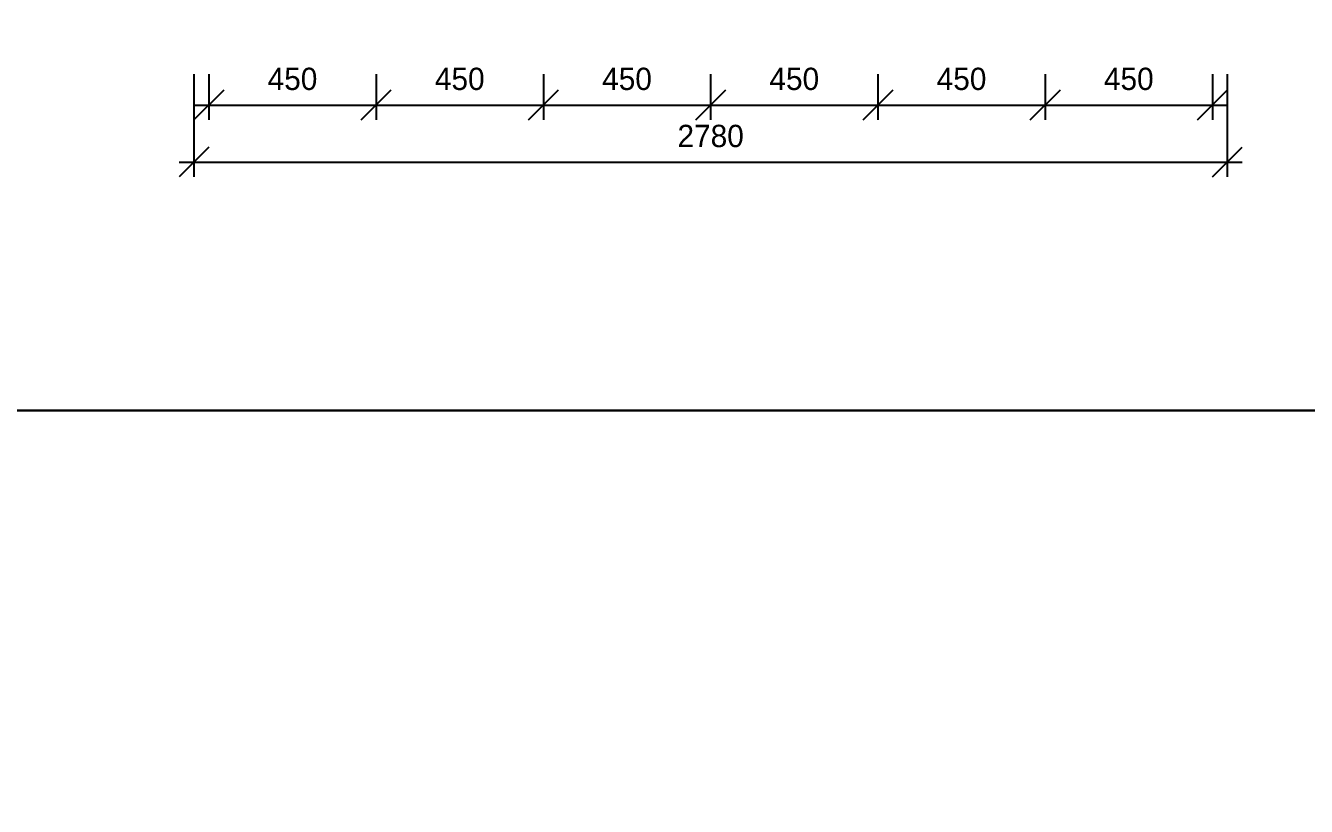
# Model space of a CAD drawing. Header units: millimetres. Extents: x 24776 to 57176, y -19492 to 15017.
# Drawn here: x 39159 to 42605, y -4504 to -2402 of the extents above; entities that cross this region are included whole.
import ezdxf

# ---------------------------------------------------------------- set-up
doc = ezdxf.new("R2010")
doc.units = ezdxf.units.MM
doc.header["$PDMODE"] = 3
doc.styles.add('RomanS', font='')
doc.styles.get('RomanS').set_extended_font_data('YouYuan')
doc.dimstyles.new('SC40', dxfattribs={"dimtxt": 60, "dimasz": 80, "dimexe": 40, "dimexo": 40, "dimgap": 40, "dimtad": 1, "dimdec": 0, "dimzin": 0, "dimdsep": 46, "dimtxsty": 'RomanS', "dimblk": 'OBLIQUE', "dimcen": 0, "dimdle": 40, "dimclrd": 9, "dimclre": 9, "dimclrt": 4, "dimadec": 0, "dimazin": 0, "dimtfac": 1, "dimtdec": 0, "dimtix": 1, "dimtmove": 2, "dimatfit": 1, "dimldrblk": 'DOT', "dimfxl": 1, "dimtolj": 1, "dimtzin": 0, "dimlwd": -1, "dimlwe": -1, "dimarcsym": 0})

# ---------------------------------------------------------------- blocks, each defined once
blk = doc.blocks.new('_Oblique')
at = {"color": 0, "linetype": 'ByBlock', "lineweight": -2}
blk.add_line((-0.5, -0.5), (0.5, 0.5), dxfattribs=at)
blk = doc.blocks.new('*D236')
at = {"color": 9, "transparency": 16777216}
for p, q in [((39612.1, -2532.8), (39612.1, -2809.3)), ((42392.1, -2532.8), (42392.1, -2809.3)), ((39572.1, -2769.3), (42432.1, -2769.3))]:
    blk.add_line(p, q, dxfattribs=at)
at = {"layer": 'Defpoints', "color": 0, "transparency": 16777216}
for p in [(39612.1, -2492.8), (42392.1, -2492.8), (42392.1, -2769.3)]:
    blk.add_point(p, dxfattribs=at)
at = {"color": 9, "transparency": 16777216, "xscale": 80, "yscale": 80, "zscale": 80, "rotation": 180}
blk.add_blockref('_Oblique', (39612.1, -2769.3), dxfattribs=at)
at = {"color": 9, "transparency": 16777216, "xscale": 80, "yscale": 80, "zscale": 80}
blk.add_blockref('_Oblique', (42392.1, -2769.3), dxfattribs=at)
at = {"color": 4, "transparency": 16777216, "insert": (41002.1, -2699.3), "char_height": 60, "attachment_point": 5, "style": 'RomanS'}
blk.add_mtext('\\A1;2780', dxfattribs=at)
blk = doc.blocks.new('_Dot')
at = {"color": 0, "linetype": 'ByBlock', "lineweight": -2}
blk.add_line((-0.5, 0), (-1, 0), dxfattribs=at)
at = {"color": 0, "linetype": 'ByBlock', "const_width": 0.5}
blk.add_lwpolyline([(-0.25, 0, 1), (0.25, 0, 1)], format="xyb", close=True, dxfattribs=at)
blk = doc.blocks.new('*D237')
at = {"color": 9, "transparency": 16777216}
for p, q in [((39652.1, -2532.8), (39652.1, -2655.6)), ((40102.1, -2532.8), (40102.1, -2655.6)), ((39612.1, -2615.6), (40142.1, -2615.6))]:
    blk.add_line(p, q, dxfattribs=at)
at = {"layer": 'Defpoints', "color": 0, "transparency": 16777216}
for p in [(39652.1, -2492.8), (40102.1, -2492.8), (40102.1, -2615.6)]:
    blk.add_point(p, dxfattribs=at)
at = {"color": 9, "transparency": 16777216, "xscale": 80, "yscale": 80, "zscale": 80, "rotation": 180}
blk.add_blockref('_Oblique', (39652.1, -2615.6), dxfattribs=at)
at = {"color": 9, "transparency": 16777216, "xscale": 80, "yscale": 80, "zscale": 80}
blk.add_blockref('_Oblique', (40102.1, -2615.6), dxfattribs=at)
at = {"color": 4, "transparency": 16777216, "insert": (39877.1, -2545.6), "char_height": 60, "attachment_point": 5, "style": 'RomanS'}
blk.add_mtext('\\A1;450', dxfattribs=at)
blk = doc.blocks.new('*D238')
at = {"color": 9, "transparency": 16777216}
for p, q in [((40102.1, -2532.8), (40102.1, -2655.6)), ((40552.1, -2532.8), (40552.1, -2655.6)), ((40062.1, -2615.6), (40592.1, -2615.6))]:
    blk.add_line(p, q, dxfattribs=at)
at = {"layer": 'Defpoints', "color": 0, "transparency": 16777216}
for p in [(40102.1, -2492.8), (40552.1, -2492.8), (40552.1, -2615.6)]:
    blk.add_point(p, dxfattribs=at)
at = {"color": 9, "transparency": 16777216, "xscale": 80, "yscale": 80, "zscale": 80, "rotation": 180}
blk.add_blockref('_Oblique', (40102.1, -2615.6), dxfattribs=at)
at = {"color": 9, "transparency": 16777216, "xscale": 80, "yscale": 80, "zscale": 80}
blk.add_blockref('_Oblique', (40552.1, -2615.6), dxfattribs=at)
at = {"color": 4, "transparency": 16777216, "insert": (40327.1, -2545.6), "char_height": 60, "attachment_point": 5, "style": 'RomanS'}
blk.add_mtext('\\A1;450', dxfattribs=at)
blk = doc.blocks.new('*D239')
at = {"color": 9, "transparency": 16777216}
for p, q in [((40552.1, -2532.8), (40552.1, -2655.6)), ((41002.1, -2532.8), (41002.1, -2655.6)), ((40512.1, -2615.6), (41042.1, -2615.6))]:
    blk.add_line(p, q, dxfattribs=at)
at = {"layer": 'Defpoints', "color": 0, "transparency": 16777216}
for p in [(40552.1, -2492.8), (41002.1, -2492.8), (41002.1, -2615.6)]:
    blk.add_point(p, dxfattribs=at)
at = {"color": 9, "transparency": 16777216, "xscale": 80, "yscale": 80, "zscale": 80, "rotation": 180}
blk.add_blockref('_Oblique', (40552.1, -2615.6), dxfattribs=at)
at = {"color": 9, "transparency": 16777216, "xscale": 80, "yscale": 80, "zscale": 80}
blk.add_blockref('_Oblique', (41002.1, -2615.6), dxfattribs=at)
at = {"color": 4, "transparency": 16777216, "insert": (40777.1, -2545.6), "char_height": 60, "attachment_point": 5, "style": 'RomanS'}
blk.add_mtext('\\A1;450', dxfattribs=at)
blk = doc.blocks.new('*D240')
at = {"color": 9, "transparency": 16777216}
for p, q in [((41002.1, -2532.8), (41002.1, -2655.6)), ((41452.1, -2532.8), (41452.1, -2655.6)), ((40962.1, -2615.6), (41492.1, -2615.6))]:
    blk.add_line(p, q, dxfattribs=at)
at = {"layer": 'Defpoints', "color": 0, "transparency": 16777216}
for p in [(41002.1, -2492.8), (41452.1, -2492.8), (41452.1, -2615.6)]:
    blk.add_point(p, dxfattribs=at)
at = {"color": 9, "transparency": 16777216, "xscale": 80, "yscale": 80, "zscale": 80, "rotation": 180}
blk.add_blockref('_Oblique', (41002.1, -2615.6), dxfattribs=at)
at = {"color": 9, "transparency": 16777216, "xscale": 80, "yscale": 80, "zscale": 80}
blk.add_blockref('_Oblique', (41452.1, -2615.6), dxfattribs=at)
at = {"color": 4, "transparency": 16777216, "insert": (41227.1, -2545.6), "char_height": 60, "attachment_point": 5, "style": 'RomanS'}
blk.add_mtext('\\A1;450', dxfattribs=at)
blk = doc.blocks.new('*D241')
at = {"color": 9, "transparency": 16777216}
for p, q in [((41452.1, -2532.8), (41452.1, -2655.6)), ((41902.1, -2532.8), (41902.1, -2655.6)), ((41412.1, -2615.6), (41942.1, -2615.6))]:
    blk.add_line(p, q, dxfattribs=at)
at = {"layer": 'Defpoints', "color": 0, "transparency": 16777216}
for p in [(41452.1, -2492.8), (41902.1, -2492.8), (41902.1, -2615.6)]:
    blk.add_point(p, dxfattribs=at)
at = {"color": 9, "transparency": 16777216, "xscale": 80, "yscale": 80, "zscale": 80, "rotation": 180}
blk.add_blockref('_Oblique', (41452.1, -2615.6), dxfattribs=at)
at = {"color": 9, "transparency": 16777216, "xscale": 80, "yscale": 80, "zscale": 80}
blk.add_blockref('_Oblique', (41902.1, -2615.6), dxfattribs=at)
at = {"color": 4, "transparency": 16777216, "insert": (41677.1, -2545.6), "char_height": 60, "attachment_point": 5, "style": 'RomanS'}
blk.add_mtext('\\A1;450', dxfattribs=at)
blk = doc.blocks.new('*D242')
at = {"color": 9, "transparency": 16777216}
for p, q in [((41902.1, -2532.8), (41902.1, -2655.6)), ((42352.1, -2532.8), (42352.1, -2655.6)), ((41862.1, -2615.6), (42392.1, -2615.6))]:
    blk.add_line(p, q, dxfattribs=at)
at = {"layer": 'Defpoints', "color": 0, "transparency": 16777216}
for p in [(41902.1, -2492.8), (42352.1, -2492.8), (42352.1, -2615.6)]:
    blk.add_point(p, dxfattribs=at)
at = {"color": 9, "transparency": 16777216, "xscale": 80, "yscale": 80, "zscale": 80, "rotation": 180}
blk.add_blockref('_Oblique', (41902.1, -2615.6), dxfattribs=at)
at = {"color": 9, "transparency": 16777216, "xscale": 80, "yscale": 80, "zscale": 80}
blk.add_blockref('_Oblique', (42352.1, -2615.6), dxfattribs=at)
at = {"color": 4, "transparency": 16777216, "insert": (42127.1, -2545.6), "char_height": 60, "attachment_point": 5, "style": 'RomanS'}
blk.add_mtext('\\A1;450', dxfattribs=at)

msp = doc.modelspace()

# ---------------------------------------------------------------- linework, layer by layer
at = {"color": 250}
for points in [[(37736.3, 4589.1), (44216.3, 4589.1), (44216.3, -3438.1), (37736.3, -3438.1)], [(37736.3, -3438.1), (44216.3, -3438.1), (44216.3, -11465.3), (37736.3, -11465.3)]]:
    msp.add_lwpolyline(points, close=True, dxfattribs=at)

# ---------------------------------------------------------------- dimensions: what is measured, and where the dimension line sits
at = {"color": 255}
for base, p1, p2, picture, middle in [((42392.1, -2769.3), (39612.1, -2492.8), (42392.1, -2492.8), '*D236', (41002.1, -2699.3)), ((40102.1, -2615.6), (39652.1, -2492.8), (40102.1, -2492.8), '*D237', (39877.1, -2545.6)), ((40552.1, -2615.6), (40102.1, -2492.8), (40552.1, -2492.8), '*D238', (40327.1, -2545.6)), ((41002.1, -2615.6), (40552.1, -2492.8), (41002.1, -2492.8), '*D239', (40777.1, -2545.6)), ((41452.1, -2615.6), (41002.1, -2492.8), (41452.1, -2492.8), '*D240', (41227.1, -2545.6)), ((41902.1, -2615.6), (41452.1, -2492.8), (41902.1, -2492.8), '*D241', (41677.1, -2545.6)), ((42352.1, -2615.6), (41902.1, -2492.8), (42352.1, -2492.8), '*D242', (42127.1, -2545.6))]:
    dim = msp.add_linear_dim(base=base, p1=p1, p2=p2, dimstyle='SC40', dxfattribs=at)
    dim.commit()
    dim.dimension.update_dxf_attribs({"geometry": picture, "text_midpoint": middle})

doc.saveas('drawing.dxf')
